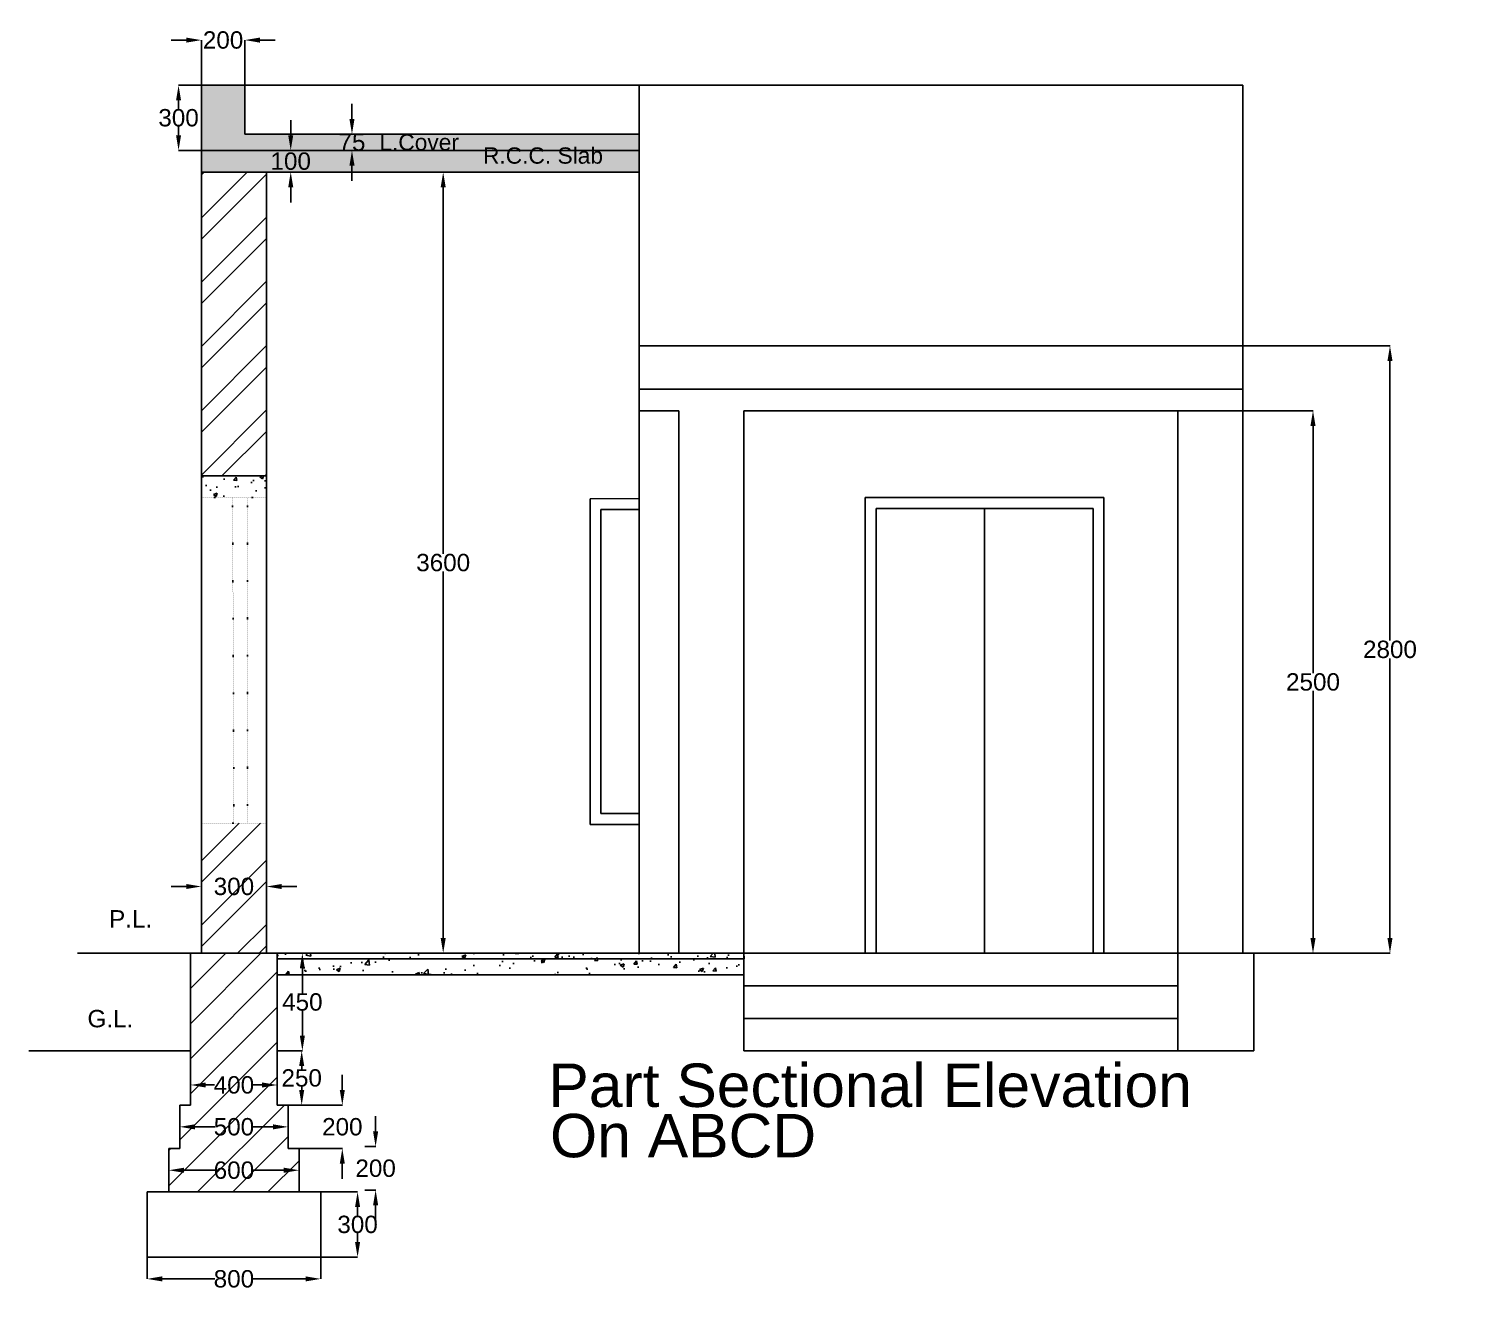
# Model space of a CAD drawing. Header units: millimetres. Extents: x -796 to 15745, y -3073 to 13911.
# Drawn here: x -796 to 5821, y 8097 to 13911 of the extents above; entities that cross this region are included whole.
import ezdxf

# ---------------------------------------------------------------- set-up
doc = ezdxf.new("R2010")
doc.units = ezdxf.units.MM
doc.linetypes.add('ACAD_ISO03W100', pattern=[30, 12, -18])
doc.linetypes.add('ACAD_ISO07W100', pattern=[3, 0, -3])
doc.styles.get("Standard").update_dxf_attribs({"font": 'arial.ttf'})
doc.dimstyles.get("Standard").update_dxf_attribs({"dimtxt": 80, "dimasz": 70, "dimexe": 0.18, "dimexo": 0.0625, "dimgap": 0.09, "dimtad": 0, "dimtih": 1, "dimtoh": 1, "dimdec": 0, "dimzin": 0, "dimdsep": 46, "dimtxsty": 'Standard', "dimcen": 0.09, "dimclrt": 256, "dimadec": 0, "dimazin": 0, "dimtfac": 1, "dimtdec": 0, "dimtix": 1, "dimtofl": 0, "dimtmove": 0, "dimatfit": 2, "dimfxl": 1, "dimtfillclr": 1, "dimtolj": 1, "dimtzin": 0, "dimarcsym": 0})

# ---------------------------------------------------------------- blocks, each defined once
blk = doc.blocks.new('*D11')
at = {"color": 0, "linetype": 'ByBlock', "lineweight": -2, "transparency": 16777216}
for p, q in [((-250, 8249.9), (-250, 8149.1)), ((550, 8249.9), (550, 8149.1)), ((-180, 8149.3), (61.6, 8149.3)), ((480, 8149.3), (238.4, 8149.3))]:
    blk.add_line(p, q, dxfattribs=at)
at = {"color": 0, "linetype": 'ByBlock', "transparency": 16777216}
for points in [[(-180, 8161), (-180, 8137.6), (-250, 8149.3)], [(480, 8161), (480, 8137.6), (550, 8149.3)]]:
    blk.add_solid(points, dxfattribs=at)
at = {"layer": 'Defpoints', "color": 0, "linetype": 'ByBlock', "transparency": 16777216}
for p in [(-250, 8250), (550, 8250), (550, 8149.3)]:
    blk.add_point(p, dxfattribs=at)
at = {"linetype": 'ByBlock', "transparency": 16777216, "insert": (150, 8149.3), "char_height": 80, "attachment_point": 5}
blk.add_mtext('\\A1;800', dxfattribs=at)
blk = doc.blocks.new('*D12')
at = {"color": 0, "linetype": 'ByBlock', "lineweight": -2, "transparency": 16777216}
for p, q in [((550.1, 8550), (720.1, 8550)), ((719.9, 8480), (719.9, 8441)), ((719.9, 8320), (719.9, 8359)), ((550.1, 8250), (720.1, 8250))]:
    blk.add_line(p, q, dxfattribs=at)
at = {"color": 0, "linetype": 'ByBlock', "transparency": 16777216}
for points in [[(708.2, 8480), (731.6, 8480), (719.9, 8550)], [(708.2, 8320), (731.6, 8320), (719.9, 8250)]]:
    blk.add_solid(points, dxfattribs=at)
at = {"layer": 'Defpoints', "color": 0, "linetype": 'ByBlock', "transparency": 16777216}
for p in [(550, 8550), (550, 8250), (719.9, 8250)]:
    blk.add_point(p, dxfattribs=at)
at = {"linetype": 'ByBlock', "transparency": 16777216, "insert": (719.9, 8400), "char_height": 80, "attachment_point": 5}
blk.add_mtext('\\A1;300', dxfattribs=at)
blk = doc.blocks.new('*D13')
at = {"color": 0, "linetype": 'ByBlock', "lineweight": -2, "transparency": 16777216}
for p, q in [((803.1, 8828.9), (803.1, 8898.9)), ((753.2, 8758.9), (803.3, 8758.9)), ((753.2, 8558.9), (803.3, 8558.9)), ((803.1, 8488.9), (803.1, 8418.9))]:
    blk.add_line(p, q, dxfattribs=at)
at = {"color": 0, "linetype": 'ByBlock', "transparency": 16777216}
for points in [[(791.4, 8828.9), (814.8, 8828.9), (803.1, 8758.9)], [(791.4, 8488.9), (814.8, 8488.9), (803.1, 8558.9)]]:
    blk.add_solid(points, dxfattribs=at)
at = {"layer": 'Defpoints', "color": 0, "linetype": 'ByBlock', "transparency": 16777216}
for p in [(753.1, 8758.9), (753.1, 8558.9), (803.1, 8558.9)]:
    blk.add_point(p, dxfattribs=at)
at = {"linetype": 'ByBlock', "transparency": 16777216, "insert": (803.1, 8658.9), "char_height": 80, "attachment_point": 5}
blk.add_mtext('\\A1;200', dxfattribs=at)
blk = doc.blocks.new('*D14')
at = {"color": 0, "linetype": 'ByBlock', "lineweight": -2, "transparency": 16777216}
for p, q in [((649.6, 9020), (649.6, 9090)), ((400.1, 8950), (649.8, 8950)), ((400.1, 8750), (649.8, 8750)), ((649.6, 8680), (649.6, 8610))]:
    blk.add_line(p, q, dxfattribs=at)
at = {"color": 0, "linetype": 'ByBlock', "transparency": 16777216}
for points in [[(637.9, 9020), (661.3, 9020), (649.6, 8950)], [(637.9, 8680), (661.3, 8680), (649.6, 8750)]]:
    blk.add_solid(points, dxfattribs=at)
at = {"layer": 'Defpoints', "color": 0, "linetype": 'ByBlock', "transparency": 16777216}
for p in [(400, 8950), (400, 8750), (649.6, 8750)]:
    blk.add_point(p, dxfattribs=at)
at = {"linetype": 'ByBlock', "transparency": 16777216, "insert": (649.6, 8850), "char_height": 80, "attachment_point": 5}
blk.add_mtext('\\A1;200', dxfattribs=at)
blk = doc.blocks.new('*D15')
at = {"color": 0, "linetype": 'ByBlock', "lineweight": -2, "transparency": 16777216}
for p, q in [((350.1, 9650), (465.5, 9650)), ((465.4, 9580), (465.4, 9465.9)), ((465.4, 9270), (465.4, 9384.1)), ((350.1, 9200), (465.5, 9200))]:
    blk.add_line(p, q, dxfattribs=at)
at = {"color": 0, "linetype": 'ByBlock', "transparency": 16777216}
for points in [[(453.7, 9580), (477, 9580), (465.4, 9650)], [(453.7, 9270), (477, 9270), (465.4, 9200)]]:
    blk.add_solid(points, dxfattribs=at)
at = {"layer": 'Defpoints', "color": 0, "linetype": 'ByBlock', "transparency": 16777216}
for p in [(350, 9650), (350, 9200), (465.4, 9200)]:
    blk.add_point(p, dxfattribs=at)
at = {"linetype": 'ByBlock', "transparency": 16777216, "insert": (465.4, 9425), "char_height": 80, "attachment_point": 5}
blk.add_mtext('\\A1;450', dxfattribs=at)
blk = doc.blocks.new('*D16')
at = {"color": 0, "linetype": 'ByBlock', "lineweight": -2, "transparency": 16777216}
for p, q in [((465.5, 9200), (462.2, 9200)), ((462.4, 9130), (462.4, 9115.9)), ((462.4, 9020), (462.4, 9034.1)), ((465.5, 8950), (462.2, 8950))]:
    blk.add_line(p, q, dxfattribs=at)
at = {"color": 0, "linetype": 'ByBlock', "transparency": 16777216}
for points in [[(450.7, 9130), (474.1, 9130), (462.4, 9200)], [(450.7, 9020), (474.1, 9020), (462.4, 8950)]]:
    blk.add_solid(points, dxfattribs=at)
at = {"layer": 'Defpoints', "color": 0, "linetype": 'ByBlock', "transparency": 16777216}
for p in [(465.5, 9200), (462.4, 8950), (465.5, 8950)]:
    blk.add_point(p, dxfattribs=at)
at = {"linetype": 'ByBlock', "transparency": 16777216, "insert": (462.4, 9075), "char_height": 80, "attachment_point": 5}
blk.add_mtext('\\A1;250', dxfattribs=at)
blk = doc.blocks.new('*D17')
at = {"color": 0, "linetype": 'ByBlock', "lineweight": -2, "transparency": 16777216}
for p, q in [((-50, 8950.1), (-50, 9043.1)), ((20, 9042.9), (60.1, 9042.9)), ((280, 9042.9), (239.9, 9042.9)), ((350, 8950.1), (350, 9043.1))]:
    blk.add_line(p, q, dxfattribs=at)
at = {"color": 0, "linetype": 'ByBlock', "transparency": 16777216}
for points in [[(20, 9054.5), (20, 9031.2), (-50, 9042.9)], [(280, 9054.5), (280, 9031.2), (350, 9042.9)]]:
    blk.add_solid(points, dxfattribs=at)
at = {"layer": 'Defpoints', "color": 0, "linetype": 'ByBlock', "transparency": 16777216}
for p in [(350, 9042.9), (-50, 8950), (350, 8950)]:
    blk.add_point(p, dxfattribs=at)
at = {"linetype": 'ByBlock', "transparency": 16777216, "insert": (150, 9042.9), "char_height": 80, "attachment_point": 5}
blk.add_mtext('\\A1;400', dxfattribs=at)
blk = doc.blocks.new('*D18')
at = {"color": 0, "linetype": 'ByBlock', "lineweight": -2, "transparency": 16777216}
for p, q in [((-100, 8850.1), (-100, 8850.2)), ((-30, 8850), (61.7, 8850)), ((330, 8850), (238.3, 8850)), ((400, 8850.1), (400, 8850.2))]:
    blk.add_line(p, q, dxfattribs=at)
at = {"color": 0, "linetype": 'ByBlock', "transparency": 16777216}
for points in [[(-30, 8861.7), (-30, 8838.3), (-100, 8850)], [(330, 8861.7), (330, 8838.3), (400, 8850)]]:
    blk.add_solid(points, dxfattribs=at)
at = {"layer": 'Defpoints', "color": 0, "linetype": 'ByBlock', "transparency": 16777216}
for p in [(-100, 8850), (400, 8850), (400, 8850)]:
    blk.add_point(p, dxfattribs=at)
at = {"linetype": 'ByBlock', "transparency": 16777216, "insert": (150, 8850), "char_height": 80, "attachment_point": 5}
blk.add_mtext('\\A1;500', dxfattribs=at)
blk = doc.blocks.new('*D19')
at = {"color": 0, "linetype": 'ByBlock', "lineweight": -2, "transparency": 16777216}
for p, q in [((-150, 8650.1), (-150, 8650.2)), ((-80, 8650), (61.5, 8650)), ((380, 8650), (238.5, 8650)), ((450, 8650.1), (450, 8650.2))]:
    blk.add_line(p, q, dxfattribs=at)
at = {"color": 0, "linetype": 'ByBlock', "transparency": 16777216}
for points in [[(-80, 8661.7), (-80, 8638.3), (-150, 8650)], [(380, 8661.7), (380, 8638.3), (450, 8650)]]:
    blk.add_solid(points, dxfattribs=at)
at = {"layer": 'Defpoints', "color": 0, "linetype": 'ByBlock', "transparency": 16777216}
for p in [(-150, 8650), (450, 8650), (450, 8650)]:
    blk.add_point(p, dxfattribs=at)
at = {"linetype": 'ByBlock', "transparency": 16777216, "insert": (150, 8650), "char_height": 80, "attachment_point": 5}
blk.add_mtext('\\A1;600', dxfattribs=at)
blk = doc.blocks.new('*D20')
at = {"color": 0, "linetype": 'ByBlock', "lineweight": -2, "transparency": 16777216}
for p, q in [((-70, 9957.6), (-140, 9957.6)), ((0, 9957.6), (0, 9957.8)), ((300, 9957.6), (300, 9957.8)), ((370, 9957.6), (440, 9957.6))]:
    blk.add_line(p, q, dxfattribs=at)
at = {"color": 0, "linetype": 'ByBlock', "transparency": 16777216}
for points in [[(-70, 9969.2), (-70, 9945.9), (0, 9957.6)], [(370, 9969.2), (370, 9945.9), (300, 9957.6)]]:
    blk.add_solid(points, dxfattribs=at)
at = {"layer": 'Defpoints', "color": 0, "linetype": 'ByBlock', "transparency": 16777216}
for p in [(0, 9957.6), (300, 9957.6), (300, 9957.6)]:
    blk.add_point(p, dxfattribs=at)
at = {"linetype": 'ByBlock', "transparency": 16777216, "insert": (150, 9957.6), "char_height": 80, "attachment_point": 5}
blk.add_mtext('\\A1;300', dxfattribs=at)
blk = doc.blocks.new('*D22')
at = {"color": 0, "linetype": 'ByBlock', "lineweight": -2, "transparency": 16777216}
for p, q in [((411.8, 13420), (411.8, 13490)), ((300.1, 13350), (412, 13350)), ((300.1, 13250), (412, 13250)), ((411.8, 13180), (411.8, 13110))]:
    blk.add_line(p, q, dxfattribs=at)
at = {"color": 0, "linetype": 'ByBlock', "transparency": 16777216}
for points in [[(400.2, 13420), (423.5, 13420), (411.8, 13350)], [(400.2, 13180), (423.5, 13180), (411.8, 13250)]]:
    blk.add_solid(points, dxfattribs=at)
at = {"layer": 'Defpoints', "color": 0, "linetype": 'ByBlock', "transparency": 16777216}
for p in [(300, 13350), (411.8, 13350), (300, 13250)]:
    blk.add_point(p, dxfattribs=at)
at = {"linetype": 'ByBlock', "transparency": 16777216, "insert": (411.8, 13300), "char_height": 80, "attachment_point": 5}
blk.add_mtext('\\A1;100', dxfattribs=at)
blk = doc.blocks.new('*D23')
at = {"color": 0, "linetype": 'ByBlock', "lineweight": -2, "transparency": 16777216}
for p, q in [((694.1, 13495), (694.1, 13565)), ((694.2, 13425), (694.3, 13425)), ((694.2, 13350), (694.3, 13350)), ((694.1, 13280), (694.1, 13210))]:
    blk.add_line(p, q, dxfattribs=at)
at = {"color": 0, "linetype": 'ByBlock', "transparency": 16777216}
for points in [[(682.5, 13495), (705.8, 13495), (694.1, 13425)], [(682.5, 13280), (705.8, 13280), (694.1, 13350)]]:
    blk.add_solid(points, dxfattribs=at)
at = {"layer": 'Defpoints', "color": 0, "linetype": 'ByBlock', "transparency": 16777216}
for p in [(694.1, 13425), (694.1, 13425), (694.1, 13350)]:
    blk.add_point(p, dxfattribs=at)
at = {"linetype": 'ByBlock', "transparency": 16777216, "insert": (694.1, 13387.5), "char_height": 80, "attachment_point": 5}
blk.add_mtext('\\A1;75', dxfattribs=at)
blk = doc.blocks.new('*D24')
at = {"color": 0, "linetype": 'ByBlock', "lineweight": -2, "transparency": 16777216}
for p, q in [((-0.1, 13650), (-105.4, 13650)), ((-105.2, 13580), (-105.2, 13541)), ((-105.2, 13420), (-105.2, 13459)), ((-0.1, 13350), (-105.4, 13350))]:
    blk.add_line(p, q, dxfattribs=at)
at = {"color": 0, "linetype": 'ByBlock', "transparency": 16777216}
for points in [[(-116.9, 13580), (-93.5, 13580), (-105.2, 13650)], [(-116.9, 13420), (-93.5, 13420), (-105.2, 13350)]]:
    blk.add_solid(points, dxfattribs=at)
at = {"layer": 'Defpoints', "color": 0, "linetype": 'ByBlock', "transparency": 16777216}
for p in [(-105.2, 13650), (0, 13650), (0, 13350)]:
    blk.add_point(p, dxfattribs=at)
at = {"linetype": 'ByBlock', "transparency": 16777216, "insert": (-105.2, 13500), "char_height": 80, "attachment_point": 5}
blk.add_mtext('\\A1;300', dxfattribs=at)
blk = doc.blocks.new('*D25')
at = {"color": 0, "linetype": 'ByBlock', "lineweight": -2, "transparency": 16777216}
for p, q in [((-70, 13858.3), (-140, 13858.3)), ((0, 13625.1), (0, 13858.4)), ((200, 13650.1), (200, 13858.4)), ((270, 13858.3), (340, 13858.3))]:
    blk.add_line(p, q, dxfattribs=at)
at = {"color": 0, "linetype": 'ByBlock', "transparency": 16777216}
for points in [[(-70, 13869.9), (-70, 13846.6), (0, 13858.3)], [(270, 13869.9), (270, 13846.6), (200, 13858.3)]]:
    blk.add_solid(points, dxfattribs=at)
at = {"layer": 'Defpoints', "color": 0, "linetype": 'ByBlock', "transparency": 16777216}
for p in [(200, 13858.3), (200, 13650), (0, 13625)]:
    blk.add_point(p, dxfattribs=at)
at = {"linetype": 'ByBlock', "transparency": 16777216, "insert": (100, 13858.3), "char_height": 80, "attachment_point": 5}
blk.add_mtext('\\A1;200', dxfattribs=at)
blk = doc.blocks.new('*D26')
at = {"color": 0, "linetype": 'ByBlock', "lineweight": -2, "transparency": 16777216}
for p, q in [((1128.8, 13250), (1114.3, 13250)), ((1114.5, 13180), (1114.5, 11491)), ((1114.5, 9720), (1114.5, 11409)), ((1128.8, 9650), (1114.3, 9650))]:
    blk.add_line(p, q, dxfattribs=at)
at = {"color": 0, "linetype": 'ByBlock', "transparency": 16777216}
for points in [[(1102.9, 13180), (1126.2, 13180), (1114.5, 13250)], [(1102.9, 9720), (1126.2, 9720), (1114.5, 9650)]]:
    blk.add_solid(points, dxfattribs=at)
at = {"layer": 'Defpoints', "color": 0, "linetype": 'ByBlock', "transparency": 16777216}
for p in [(1114.5, 13250), (1128.9, 13250), (1128.9, 9650)]:
    blk.add_point(p, dxfattribs=at)
at = {"linetype": 'ByBlock', "transparency": 16777216, "insert": (1114.5, 11450), "char_height": 80, "attachment_point": 5}
blk.add_mtext('\\A1;3600', dxfattribs=at)
blk = doc.blocks.new('*D27')
at = {"color": 0, "linetype": 'ByBlock', "lineweight": -2, "transparency": 16777216}
for p, q in [((4500.1, 12150), (5123.5, 12150)), ((5123.4, 12080), (5123.4, 10940.9)), ((5123.4, 9720), (5123.4, 10859.1)), ((4500.1, 9650), (5123.5, 9650))]:
    blk.add_line(p, q, dxfattribs=at)
at = {"color": 0, "linetype": 'ByBlock', "transparency": 16777216}
for points in [[(5111.7, 12080), (5135, 12080), (5123.4, 12150)], [(5111.7, 9720), (5135, 9720), (5123.4, 9650)]]:
    blk.add_solid(points, dxfattribs=at)
at = {"layer": 'Defpoints', "color": 0, "linetype": 'ByBlock', "transparency": 16777216}
for p in [(4500, 12150), (5123.4, 12150), (4500, 9650)]:
    blk.add_point(p, dxfattribs=at)
at = {"linetype": 'ByBlock', "transparency": 16777216, "insert": (5123.4, 10900), "char_height": 80, "attachment_point": 5}
blk.add_mtext('\\A1;2500', dxfattribs=at)
blk = doc.blocks.new('*D28')
at = {"color": 0, "linetype": 'ByBlock', "lineweight": -2, "transparency": 16777216}
for p, q in [((4500.1, 12450), (5478.3, 12450)), ((5478.1, 12380), (5478.1, 11090.9)), ((5478.1, 9720), (5478.1, 11009.1)), ((4500.1, 9650), (5478.3, 9650))]:
    blk.add_line(p, q, dxfattribs=at)
at = {"color": 0, "linetype": 'ByBlock', "transparency": 16777216}
for points in [[(5466.5, 12380), (5489.8, 12380), (5478.1, 12450)], [(5466.5, 9720), (5489.8, 9720), (5478.1, 9650)]]:
    blk.add_solid(points, dxfattribs=at)
at = {"layer": 'Defpoints', "color": 0, "linetype": 'ByBlock', "transparency": 16777216}
for p in [(4500, 12450), (5478.1, 12450), (4500, 9650)]:
    blk.add_point(p, dxfattribs=at)
at = {"linetype": 'ByBlock', "transparency": 16777216, "insert": (5478.1, 11050), "char_height": 80, "attachment_point": 5}
blk.add_mtext('\\A1;2800', dxfattribs=at)

msp = doc.modelspace()

# ---------------------------------------------------------------- hatches: boundary and pattern name
at = {"linetype": 'ByBlock'}
h = msp.add_hatch(dxfattribs=at)
h.set_pattern_fill('AR-CONC', color=256)
h.paths.add_polyline_path([(7516.1, 8750), (7386.1, 8750), (7186.1, 8750), (7056.1, 8750), (7056.1, 8600), (7516.1, 8600)])
h.paths.add_polyline_path([(10086.1, 8550), (9986.1, 8550), (9386.1, 8550), (9286.1, 8550), (9286.1, 8250), (10086.1, 8250)])
h.paths.add_polyline_path([(15386.1, 8550), (15286.1, 8550), (14686.1, 8550), (14586.1, 8550), (14586.1, 8250), (15386.1, 8250)])
h.paths.add_polyline_path([(14786.1, 9625), (9886.1, 9625), (9886.1, 9550), (14786.1, 9550)])
h.paths.add_polyline_path([(14786.1, 9650), (9886.1, 9650), (9886.1, 9625), (14786.1, 9625)])
h.paths.add_polyline_path([(7186.1, 9200), (6586.1, 9200), (6486.1, 9200), (6486.1, 9100), (7186.1, 9100)])
h.paths.add_polyline_path([(9486.1, 9625), (7386.1, 9625), (7386.1, 9550), (9486.1, 9550)])
h.paths.add_polyline_path([(9486.1, 9650), (7536.1, 9650), (7386.1, 9650), (7386.1, 9625), (9486.1, 9625)])
h.paths.add_polyline_path([(9536.1, 12550), (7236.1, 12550), (7236.1, 12450), (9536.1, 12450)])
h.paths.add_polyline_path([(9536.1, 12625), (7236.1, 12625), (7236.1, 12550), (9536.1, 12550)])
h.paths.add_polyline_path([(15136.1, 13650), (14936.1, 13650), (14936.1, 13425), (9836.1, 13425), (9836.1, 13650), (9536.1, 13650), (9536.1, 13350), (9836.1, 13350), (15136.1, 13350)])
h.paths.add_polyline_path([(15136.1, 13350), (9836.1, 13350), (9536.1, 13350), (9536.1, 13250), (9836.1, 13250), (15136.1, 13250)])
h.paths.add_polyline_path([(200, 13650), (0, 13650), (0, 13350), (2018.5, 13350), (2018.5, 13425), (200, 13425)])
h.paths.add_polyline_path([(2018.5, 13350), (0, 13350), (0, 13250), (300, 13250), (2018.5, 13250)])
h.paths.add_polyline_path([(10334.2, 13304.5), (10498.5, 13304.5), (10498.5, 13469.4), (10334.2, 13469.4)], flags=9)
h.paths.add_polyline_path([(11535.9, 13266.4), (12167.3, 13266.4), (12167.3, 13390.5), (11535.9, 13390.5)], flags=9)
h.paths.add_polyline_path([(10778.9, 13340.8), (11213.1, 13340.8), (11213.1, 13464.9), (10778.9, 13464.9)], flags=9)
h.paths.add_polyline_path([(10009.9, 13217), (10236.3, 13217), (10236.3, 13381.9), (10009.9, 13381.9)], flags=9)
h.paths.add_polyline_path([(611.6, 13304.5), (775.9, 13304.5), (775.9, 13469.4), (611.6, 13469.4)], flags=9)
h.paths.add_polyline_path([(1278.6, 13268.1), (1870.5, 13268.1), (1870.5, 13384.5), (1278.6, 13384.5)], flags=9)
h.paths.add_polyline_path([(800.9, 13329.3), (1207.9, 13329.3), (1207.9, 13445.7), (800.9, 13445.7)], flags=9)
h.paths.add_polyline_path([(295.2, 13217), (521.7, 13217), (521.7, 13381.9), (295.2, 13381.9)], flags=9)
h = msp.add_hatch(dxfattribs=at)
h.set_pattern_fill('ANSI32', color=256, scale=22)
h.paths.add_polyline_path([(300, 13250), (0, 13250), (0, 11850), (300, 11850)])
h.paths.add_polyline_path([(300, 10250), (0, 10250), (0, 9650), (150, 9650), (300, 9650)])
h.paths.add_polyline_path([(37.1, 9874.6), (263.6, 9874.6), (263.6, 10039.5), (37.1, 10039.5)], flags=24)
h = msp.add_hatch(dxfattribs=at)
h.set_pattern_fill('AR-CONC', color=256)
h.paths.add_polyline_path([(300, 11850), (0, 11850), (0, 11750), (300, 11750)])
h = msp.add_hatch(dxfattribs=at)
h.set_pattern_fill('ANSI31', color=256, scale=36)
h.paths.add_polyline_path([(350, 9650), (150, 9650), (0, 9650), (-50, 9650), (-50, 9200), (-50, 8950), (-100, 8950), (-100, 8750), (-150, 8750), (-150, 8550), (450, 8550), (450, 8750), (400, 8750), (400, 8950), (350, 8950), (350, 9200)])
h = msp.add_hatch(dxfattribs=at)
h.set_pattern_fill('AR-CONC', color=256)
h.paths.add_polyline_path([(2500, 9650), (350, 9650), (350, 9625), (2500, 9625)])
h.paths.add_polyline_path([(2500, 9625), (350, 9625), (350, 9550), (2500, 9550)])

# ---------------------------------------------------------------- linework, layer by layer
for p, q in [((0, 13250), (0, 13650)), ((200, 13650), (200, 13425)), ((2018.5, 9650), (2018.5, 13650)), ((4800, 9650), (4800, 13650)), ((0, 13350), (0, 13425)), ((200, 13425), (2018.5, 13425)), ((0, 13250), (0, 13350)), ((0, 13350), (2018.5, 13350)), ((0, 9650), (0, 13250)), ((0, 13250), (300, 13250)), ((300, 13250), (300, 9650)), ((300, 13250), (2018.5, 13250)), ((2500, 12450), (2018.5, 12450)), ((4800, 12450), (2500, 12450)), ((4800, 9650), (4800, 12450)), ((4800, 12450), (4800, 12150)), ((4800, 12450), (4800, 12250)), ((4800, 12250), (2018.5, 12250)), ((2200, 12150), (2018.5, 12150)), ((2200, 9650), (2200, 12150)), ((4500, 12150), (2500, 12150)), ((2500, 9200), (2500, 12150)), ((4500, 9650), (4500, 12150)), ((2018.5, 11745.1), (1791.8, 11744.1)), ((1791.8, 10244.1), (1791.8, 11744.1)), ((1791.8, 11744.1), (1791.8, 10244.1)), ((4160.1, 11750), (3060.1, 11750)), ((3060.1, 11750), (3060.1, 9650)), ((4160.1, 9650), (4160.1, 11750)), ((2018.8, 11695.1), (1841.8, 11694.3)), ((1841.8, 11694.3), (1841.8, 10294.1)), ((4110.1, 11700), (3110.1, 11700)), ((3110.1, 11700), (3110.1, 9650)), ((3610.1, 11700), (3610.1, 9650)), ((4110.1, 9650), (4110.1, 11700)), ((1841.8, 10294.1), (2018.5, 10294.1)), ((1791.8, 10244.1), (2018.5, 10244.1)), ((-50, 9650), (4850, 9650)), ((-50, 9200), (-50, 9650)), ((-50, 9650), (150, 9650)), ((150, 9650), (0, 9650)), ((150, 9650), (350, 9650)), ((350, 9650), (350, 9200)), ((4800, 9650), (4500, 9650)), ((4500, 9650), (4500, 9200)), ((4850, 9650), (4850, 9200)), ((4500, 9500), (2500, 9500)), ((4500, 9350), (4500, 9500)), ((2500, 9200), (2500, 9350)), ((2500, 9350), (4500, 9350)), ((-50, 9200), (-795.8, 9200)), ((-50, 8950), (-50, 9200)), ((350, 9200), (350, 8950)), ((4500, 9200), (2500, 9200)), ((4500, 9200), (4850, 9200)), ((4850, 9200), (4800, 9200)), ((-50, 8950), (-100, 8950)), ((-100, 8950), (-100, 8750)), ((400, 8950), (350, 8950)), ((400, 8750), (400, 8950)), ((-100, 8750), (-150, 8750)), ((-150, 8750), (-150, 8550)), ((450, 8750), (400, 8750)), ((450, 8550), (450, 8750)), ((-150, 8550), (-250, 8550)), ((-250, 8550), (-250, 8250)), ((550, 8550), (450, 8550)), ((550, 8250), (550, 8550)), ((-250, 8250), (550, 8250))]:
    msp.add_line(p, q)
for p, q in [((0, 13650), (2616.4, 13650)), ((2616.4, 13650), (4800, 13650)), ((0, 13425), (0, 13625)), ((0, 13350), (0, 13425)), ((0, 13250), (0, 13350)), ((0, 9650), (0, 13250)), ((0, 11750), (0, 11850)), ((0, 11850), (300, 11850)), ((-50, 9650), (-571, 9650)), ((2500.9, 9625), (350, 9625)), ((350, 9625), (350, 9550)), ((2500, 9650), (2500.9, 9625)), ((350, 9550), (2500, 9550)), ((-150, 8550), (450, 8550))]:
    msp.add_line(p, q, dxfattribs=at)
at = {"linetype": 'ACAD_ISO07W100'}
for p, q in [((0, 11750), (0, 10250)), ((300, 11750), (0, 11750)), ((144, 11750), (150, 10250)), ((212, 11750), (212, 10250)), ((0, 10250), (300, 10250))]:
    msp.add_line(p, q, dxfattribs=at)
at = {"linetype": 'ACAD_ISO03W100'}
msp.add_line((4850, 9200), (4850, 9650), dxfattribs=at)

# ---------------------------------------------------------------- texts
at = {"linetype": 'ByBlock'}
for s, height, p in [('L.Cover', 75, (820.2, 13350)), ('R.C.C. Slab', 75, (1298, 13288.8)), ('P.L.', 80, (-425.3, 9768.6)), ('G.L.', 80, (-525, 9308.8)), ('Part Sectional Elevation', 200, (1599.3, 8941.7)), ('On ABCD', 200, (1607, 8709.8))]:
    msp.add_text(s, height=height, dxfattribs=at).set_placement(p)

# ---------------------------------------------------------------- dimensions: what is measured, and where the dimension line sits
for base, p1, p2, picture, middle in [((200, 13858.3), (0, 13625), (200, 13650), '*D25', (100, 13858.3)), ((300, 9957.6), (0, 9957.6), (300, 9957.6), '*D20', (150, 9957.6)), ((350, 9042.9), (-50, 8950), (350, 8950), '*D17', (150, 9042.9)), ((400, 8850), (-100, 8850), (400, 8850), '*D18', (150, 8850)), ((450, 8650), (-150, 8650), (450, 8650), '*D19', (150, 8650)), ((550, 8149.3), (-250, 8250), (550, 8250), '*D11', (150, 8149.3))]:
    dim = msp.add_linear_dim(base=base, p1=p1, p2=p2, dimstyle='Standard', dxfattribs=at)
    dim.commit()
    dim.dimension.update_dxf_attribs({"geometry": picture, "text_midpoint": middle})
for base, p1, p2, picture, middle in [((-105.2, 13650), (0, 13350), (0, 13650), '*D24', (-105.2, 13500)), ((694.1, 13425), (694.1, 13350), (694.1, 13425), '*D23', (694.1, 13387.5)), ((411.8, 13350), (300, 13250), (300, 13350), '*D22', (411.8, 13300)), ((1114.5, 13250), (1128.9, 9650), (1128.9, 13250), '*D26', (1114.5, 11450)), ((5478.1, 12450), (4500, 9650), (4500, 12450), '*D28', (5478.1, 11050)), ((5123.4, 12150), (4500, 9650), (4500, 12150), '*D27', (5123.4, 10900)), ((465.4, 9200), (350, 9650), (350, 9200), '*D15', (465.4, 9425)), ((462.4, 8950), (465.5, 9200), (465.5, 8950), '*D16', (462.4, 9075)), ((649.6, 8750), (400, 8950), (400, 8750), '*D14', (649.6, 8850)), ((803.1, 8558.9), (753.1, 8758.9), (753.1, 8558.9), '*D13', (803.1, 8658.9)), ((719.9, 8250), (550, 8550), (550, 8250), '*D12', (719.9, 8400))]:
    dim = msp.add_linear_dim(base=base, p1=p1, p2=p2, angle=90, dimstyle='Standard', dxfattribs=at)
    dim.commit()
    dim.dimension.update_dxf_attribs({"geometry": picture, "text_midpoint": middle})

doc.saveas('drawing.dxf')
